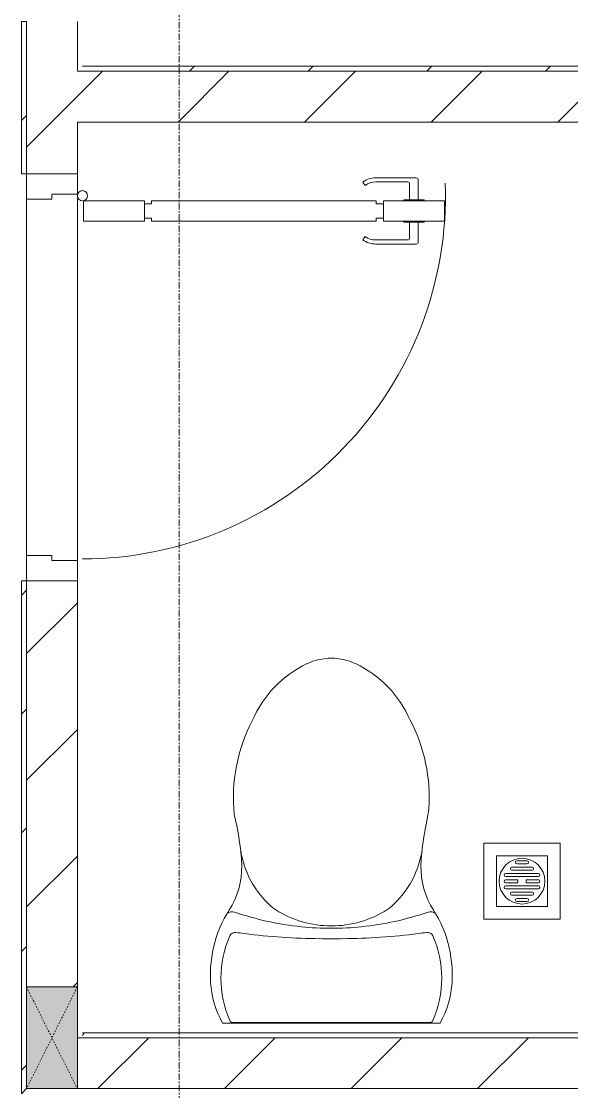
# Model space of a CAD drawing. Header units: millimetres. Extents: x 5356 to 209803, y -16346 to 109894.
# Drawn here: x 111743 to 112825, y 56631 to 58735 of the extents above; entities that cross this region are included whole.
import ezdxf

# ---------------------------------------------------------------- set-up
doc = ezdxf.new("R2010")
doc.units = ezdxf.units.MM
doc.linetypes.add('Dash', pattern=[6, 3, -3])
doc.linetypes.add('Grid Line', pattern=[22.225, 12.7, -3.175, 3.175, -3.175])
for name, color, linetype, lineweight in [('0-1', 7, 'Continuous', 5), ('A-DETL-GENF-1', 9, 'Continuous', 9), ('A-DOOR-1', 9, 'Continuous', 9), ('A-FLOR-1', 9, 'Continuous', 9), ('A-FLOR-HRAL-1', 9, 'Continuous', 9), ('A-WALL-1', 253, 'Continuous', 18), ('A-WALL-2', 9, 'Continuous', 9), ('A-WALL-PATT-1', 10, 'Continuous', 9), ('A-WALL-PATT-2', 9, 'Continuous', 9), ('I-WALL-1', 253, 'Continuous', 18), ('M-EQPM-1', 9, 'Continuous', 9), ('P-SANR-FIXT-1', 9, 'Continuous', 9), ('S-COLS-2', 253, 'Continuous', 18), ('S-COLS-3', 9, 'Continuous', 9), ('S-COLS-HDLN-1', 9, 'Dash', 9), ('S-GRID-1', 1, 'Grid Line', 9)]:
    doc.layers.add(name, color=color, linetype=linetype, lineweight=lineweight)
pattern_1 = [(45, (0, 0), (-124.4508, 124.4508), [])]
pattern_2 = [(45, (0, 0), (-116.67262, 116.67262), [])]

# ---------------------------------------------------------------- blocks, each defined once
blk = doc.blocks.new('DOOR_CW_01 CANH MO-PANEL KINH - DIG_02-800x2200-CỬA NHÔM KÍNH-400864-TKCS_MB ĐỊNH VỊ MỐC TỌA ĐỘ CÔNG TRÌNH')
at = {"layer": 'A-DETL-GENF-1'}
for p, q in [((-347, 772), (-307, 772)), ((-347, 652), (-347, 772)), ((-307, 772), (-307, 652)), ((-392, 637), (-392, 716.5)), ((-349, 720.5), (-388, 720.5)), ((-349, 731.8), (-347, 731.8)), ((-349, 692.2), (-349, 731.8)), ((-347, 692.2), (-347, 731.8)), ((-307, 692.2), (-307, 731.8)), ((-305, 731.8), (-307, 731.8)), ((-305, 692.2), (-305, 731.8)), ((-305, 720.5), (-266, 720.5)), ((-262, 637), (-262, 716.5)), ((-384, 699.5), (-384, 637)), ((-349, 703.5), (-380, 703.5)), ((-305, 703.5), (-274, 703.5)), ((-270, 699.5), (-270, 637)), ((-347, 692.2), (-349, 692.2)), ((-307, 692.2), (-305, 692.2)), ((-307, 652), (-347, 652)), ((-347, 638), (-341, 638)), ((-347, 638), (-347, 196)), ((-313, 652), (-341, 652)), ((-341, 652), (-341, 638)), ((-313, 638), (-313, 652)), ((-307, 638), (-313, 638)), ((-307, 196), (-307, 638)), ((-383.9, 611.2), (-377.3, 615.8)), ((-270.1, 611.2), (-276.7, 615.8)), ((-347, 196), (-341, 196)), ((-341, 196), (-341, 182)), ((-307, 196), (-313, 196)), ((-313, 182), (-313, 196)), ((-307, 182), (-347, 182)), ((-347, 182), (-347, 62)), ((-341, 182), (-313, 182)), ((-307, 62), (-307, 182)), ((-347, 62), (-307, 62))]:
    blk.add_line(p, q, dxfattribs=at)
blk.add_circle((-357, 60), 10, dxfattribs=at)
for centre, radius, start, end in [((-357, 60), 714, 360, 92), ((-388, 716.5), 4, 90, 180), ((-266, 716.5), 4, 0, 90), ((-380, 699.5), 4, 90, 180), ((-274, 699.5), 4, 0, 90), ((-347, 637), 45, 180, 215), ((-347, 637), 37, 180, 215), ((-307, 637), 37, 325, 0), ((-307, 637), 45, 325, 0)]:
    blk.add_arc(centre, radius, start, end, dxfattribs=at)
at = {"layer": 'A-DOOR-1'}
for p, q in [((-360, 50), (-400, 50)), ((-400, 50), (-400, -50)), ((-360, 0), (-360, 50)), ((-357, 50), (-332, 50)), ((400, 50), (360, 50)), ((360, 50), (360, 0)), ((400, -50), (400, 50)), ((-350, 0), (-360, 0)), ((-350, -50), (-350, 0)), ((360, 0), (350, 0)), ((350, 0), (350, -50)), ((-400, -50), (-350, -50)), ((350, -50), (400, -50))]:
    blk.add_line(p, q, dxfattribs=at)
blk = doc.blocks.new('TOILET - TOILET-400871-TKCS_MB ĐỊNH VỊ MỐC TỌA ĐỘ CÔNG TRÌNH')
at = {"layer": 'P-SANR-FIXT-1'}
for p, q in [((-171.7, 330.3), (-178.6, 355.5)), ((171.7, 330.3), (178.6, 355.5)), ((214.2, 19), (-214.2, 19)), ((194, 19.9), (-194, 19.9))]:
    blk.add_line(p, q, dxfattribs=at)
for centre, radius, start, end in [((45.1, 528.6), 217.6, 115.2282, 156.7784), ((0, 624.4), 111.7, 64.7718, 115.2282), ((-45.1, 528.6), 217.6, 23.2216, 64.7718), ((137.1, 461.2), 329.8, 152.3122, 185.6513), ((-137.1, 461.2), 329.8, 356.3165, 27.6878), ((-719.2, 297.5), 544.3, 4.5441, 13.9464), ((-1948.3, 805.1), 2171.2, 349.1051, 350.319), ((719.2, 297.5), 544.3, 169.7121, 175.4559), ((-343.5, 327.4), 167.3, 332.62, 4.5441), ((343.5, 327.4), 167.3, 175.4559, 207.38), ((-0.4, 384), 179.5, 197.4036, 232.5964), ((0.4, 384), 179.5, 307.4036, 342.5964), ((-4, 115.7), 233.6, 144.7853, 164.7039), ((-195, 224.1), 13.8, 71.0073, 129.3276), ((0.6, 792.1), 586.9, 251.0073, 264.1678), ((0, 416), 206.1, 237.9268, 270), ((0, 416), 206.1, 270, 302.0732), ((-0.6, 792.1), 586.9, 275.8322, 288.9927), ((195, 224.1), 13.8, 50.6724, 108.9927), ((4, 115.7), 233.6, 15.2961, 35.2147), ((-9.8, 107.2), 207.3, 156.2862, 203.7138), ((-189.1, 185.5), 11.7, 82.4212, 154.5895), ((178.9, 2951.3), 2778.4, 262.4212, 262.7649), ((-14.3, 1400.4), 1215.6, 262.593, 269.6026), ((0, 786.7), 581.5, 264.1678, 275.8322), ((14.3, 1400.4), 1215.6, 270.3974, 277.407), ((-178.9, 2951.3), 2778.4, 277.2351, 277.5788), ((189.1, 185.5), 11.7, 25.4105, 97.5788), ((9.8, 107.2), 207.3, 336.2862, 23.7138), ((1.9, 114.1), 239.7, 164.7039, 183.5487), ((0, 3462.8), 3278, 269.6026, 270.3974), ((-1.9, 114.1), 239.7, 356.4513, 15.2961), ((-46.1, 111.1), 191.6, 183.5487, 208.7191), ((46.1, 111.1), 191.6, 331.2809, 356.4513), ((-193.7, 26.4), 6.48, 203.7138, 267.6832), ((193.7, 26.4), 6.48, 272.3168, 336.2862)]:
    blk.add_arc(centre, radius, start, end, dxfattribs=at)
blk = doc.blocks.new('THU NUOC - THU NUOC-V61-TKCS_MB ĐỊNH VỊ MỐC TỌA ĐỘ CÔNG TRÌNH')
at = {"layer": 'M-EQPM-1'}
for p, q in [((-66.3, -70.6), (-66.3, 79.4)), ((-66.3, 79.4), (83.7, 79.4)), ((83.7, 79.4), (83.7, -70.6)), ((58.7, 54.4), (-41.3, 54.4)), ((-41.3, 54.4), (-41.3, -45.6)), ((-1.1, 44.5), (18.5, 44.5)), ((58.7, -45.6), (58.7, 54.4)), ((-11, 32.1), (28.5, 32.1)), ((28.5, 26.1), (-11, 26.1)), ((18.5, 38.5), (-1.1, 38.5)), ((-23.3, 19.6), (40.9, 19.6)), ((40.9, 13.6), (-23.3, 13.6)), ((-23.3, 7.2), (0.7, 7.2)), ((0.7, 1.2), (-23.3, 1.2)), ((0.7, 7.2), (0.7, 1.2)), ((16.7, 1.2), (16.7, 7.2)), ((16.7, 7.2), (40.9, 7.2)), ((40.9, 1.2), (16.7, 1.2)), ((-23.3, -4.8), (40.9, -4.8)), ((40.9, -10.8), (-23.3, -10.8)), ((-11, -17.3), (28.5, -17.3)), ((28.5, -23.3), (-11, -23.3)), ((-1.1, -29.6), (18.5, -29.6)), ((18.5, -35.6), (-1.1, -35.6)), ((-41.3, -45.6), (58.7, -45.6)), ((83.7, -70.6), (-66.3, -70.6))]:
    blk.add_line(p, q, dxfattribs=at)
for centre, radius, start, end in [((8.7, 4.4), 45, 0, 180), ((8.7, 4.4), 45, 360, 180), ((-1.1, 41.5), 3, 90, 270), ((18.5, 41.5), 3, 270, 90), ((-11, 29.1), 3, 90, 270), ((28.5, 29.1), 3, 270, 90), ((8.7, 4.4), 45, 180, 0), ((8.7, 4.4), 45, 180, 360), ((-23.3, 16.6), 3, 90, 270), ((-23.3, 4.2), 3, 90, 270), ((40.9, 16.6), 3, 270, 90), ((40.9, 4.2), 3, 270, 90), ((-23.3, -7.8), 3, 90, 270), ((-11, -20.3), 3, 90, 270), ((28.5, -20.3), 3, 270, 90), ((40.9, -7.8), 3, 270, 90), ((-1.1, -32.6), 3, 90, 270), ((18.5, -32.6), 3, 270, 90)]:
    blk.add_arc(centre, radius, start, end, dxfattribs=at)
blk = doc.blocks.new('G1_SOF - BO TRU - 100x200-V63-TKCS_MB ĐỊNH VỊ MỐC TỌA ĐỘ CÔNG TRÌNH')
at = {"layer": 'S-COLS-3'}
blk.add_hatch(color=256, dxfattribs=at).paths.add_polyline_path([(50, -100), (50, 100), (-50, 100), (-50, -100)])
at = {"layer": 'S-COLS-2'}
for p, q in [((50, 100), (-50, 100)), ((-50, 100), (-50, -100)), ((50, -100), (50, 100)), ((-50, -100), (50, -100))]:
    blk.add_line(p, q, dxfattribs=at)
at = {"layer": 'S-COLS-HDLN-1'}
for p, q in [((50, 100), (-50, -100)), ((-50, 100), (50, -100))]:
    blk.add_line(p, q, dxfattribs=at)
blk = doc.blocks.new('Railing - Railing-964293-TKCS_MB ĐỊNH VỊ MỐC TỌA ĐỘ CÔNG TRÌNH')
at = {"layer": 'A-FLOR-HRAL-1'}
for p, q in [((88834.1, 47376.2), (88834.1, 47366.2)), ((88834.1, 47366.2), (88844, 47376.2))]:
    blk.add_line(p, q, dxfattribs=at)
blk = doc.blocks.new('NCV_TKTC_TANG 1_rvt-1-TKCS_MB ĐỊNH VỊ MỐC TỌA ĐỘ CÔNG TRÌNH')
at = {"layer": 'A-WALL-PATT-1'}
h = blk.add_hatch(dxfattribs=at)
h.set_pattern_fill('FP_2', color=256, style=0, pattern_type=2)
h.set_pattern_definition(pattern_1)
h.paths.add_polyline_path([(111841.4, 56836.9), (111852.6, 56836.9), (111852.6, 57635.3), (111752.6, 57635.3), (111752.6, 56836.9)])
h.paths.add_polyline_path([(111852.6, 58435.3), (111852.6, 58734.9), (111752.6, 58734.9), (111752.6, 58435.3), (111802.6, 58435.3)])
h.paths.add_polyline_path([(111852.6, 59634.9), (111852.6, 59936.9), (111752.6, 59936.9), (111752.6, 59634.9), (111802.6, 59634.9)])
h.paths.add_polyline_path([(111852.6, 60136.9), (111852.6, 61636.9), (111752.6, 61636.9), (111752.6, 60136.9), (111758.3, 60136.9)])
h = blk.add_hatch(dxfattribs=at)
h.set_pattern_fill('FP_2', color=256, style=0, pattern_type=2)
h.set_pattern_definition(pattern_1)
h.paths.add_polyline_path([(113387.6, 58536.9), (113802.6, 58536.9), (113802.6, 58636.9), (111852.6, 58636.9), (111852.6, 58536.9), (113085, 58536.9)])
h = blk.add_hatch(dxfattribs=at)
h.set_pattern_fill('FP_4', color=256, style=0, pattern_type=2)
h.set_pattern_definition([(0, (0, 0), (894.08, 223.52), [73.762, -596.798, 73.762, -596.798, -3576.32]), (0, (0, 0), (894.08, 223.52), [-1341.12, 73.762, -1267.358, 73.762, -596.798, -1564.64]), (0, (0, 0), (894.08, 223.52), [-3352.8, 73.762, -373.278, 73.762, -1043.838]), (120, (335.28, 111.76), (-640.614, 662.536), [73.762, -596.798, 73.762, -4173.118]), (120, (335.28, 111.76), (-640.614, 662.536), [-744.322, -596.798, 73.762, -1267.358, -2235.2]), (120, (335.28, 111.76), (-640.614, 662.536), [-2682.24, 73.762, -596.798, 73.762, -1490.878]), (120, (335.28, 111.76), (-640.614, 662.536), [-3426.562, -373.278, 73.762, -1043.838]), (240, (447.04, 558.8), (-253.466, -886.056), [73.762, -596.798, 73.762, -4173.118]), (240, (447.04, 558.8), (-253.466, -886.056), [-744.322, -596.798, 73.762, -1267.358, -2235.2]), (240, (447.04, 558.8), (-253.466, -886.056), [-2682.24, 73.762, -596.798, 73.762, -1490.878]), (240, (447.04, 558.8), (-253.466, -886.056), [-3426.562, -373.278, 73.762, -1043.838])])
h.paths.add_polyline_path([(113085, 56736.9), (114152.6, 56736.9), (114152.6, 56746.9), (111862.6, 56746.9), (111862.6, 56736.9), (112479.8, 56736.9)])
h = blk.add_hatch(dxfattribs=at)
h.set_pattern_fill('FP_2', color=256, style=0, pattern_type=2)
h.set_pattern_definition(pattern_1)
h.paths.add_polyline_path([(116111.1, 56636.9), (116252.6, 56636.9), (116252.6, 56736.9), (114252.6, 56736.9), (114252.6, 56636.9), (115808.5, 56636.9)])
h.paths.add_polyline_path([(114152.6, 56636.9), (114152.6, 56736.9), (111852.6, 56736.9), (111852.6, 56636.9), (113690.2, 56636.9)])
at = {"layer": 'A-WALL-PATT-2'}
h = blk.add_hatch(dxfattribs=at)
h.set_pattern_fill('FP_3', color=256, style=0, pattern_type=2)
h.set_pattern_definition(pattern_2)
h.paths.add_polyline_path([(111752.6, 56636.9), (111752.6, 57635.3), (111742.6, 57635.3), (111742.6, 56636.9)])
h.paths.add_polyline_path([(111742.6, 58435.3), (111752.6, 58435.3), (111752.6, 58734.9), (111742.6, 58734.9), (111742.6, 58443.3)])
h.paths.add_polyline_path([(111742.6, 59634.9), (111752.6, 59634.9), (111752.6, 59936.9), (111742.6, 59936.9), (111742.6, 59642.9)])
h = blk.add_hatch(dxfattribs=at)
h.set_pattern_fill('FP_3', color=256, style=0, pattern_type=2)
h.set_pattern_definition(pattern_2)
h.paths.add_polyline_path([(116252.6, 58636.9), (116252.6, 58646.9), (116152.6, 58646.9), (116152.6, 58636.9)])
h.paths.add_polyline_path([(114252.6, 58636.9), (115352.6, 58636.9), (115352.6, 58646.9), (111852.6, 58646.9), (111852.6, 58636.9), (111874.6, 58636.9)])
at = {"layer": 'A-FLOR-1'}
for p, q in [((111752.6, 57685.3), (111752.6, 58385.3)), ((111752.6, 58385.3), (111752.6, 57685.3)), ((111852.6, 57675.3), (111852.6, 58395.3))]:
    blk.add_line(p, q, dxfattribs=at)
at = {"layer": 'A-WALL-1'}
for p, q in [((111852.6, 58636.9), (111852.6, 58646.9)), ((113802.6, 58636.9), (111852.6, 58636.9)), ((111852.6, 58526.9), (111852.6, 58536.9)), ((111852.6, 58536.9), (113802.6, 58536.9)), ((114152.6, 56736.9), (111852.6, 56736.9)), ((111852.6, 56636.9), (114152.6, 56636.9))]:
    blk.add_line(p, q, dxfattribs=at)
at = {"layer": 'A-WALL-2'}
for p, q in [((111752.6, 58734.9), (111752.6, 58435.3)), ((111752.6, 58435.3), (111752.6, 58734.9)), ((111852.6, 58646.9), (111852.6, 58734.9)), ((111852.6, 58435.3), (111852.6, 58526.9)), ((111752.6, 57685.3), (111752.6, 58385.3)), ((111752.6, 57635.3), (111752.6, 56836.9)), ((111752.6, 56836.9), (111752.6, 57635.3)), ((111852.6, 56836.9), (111852.6, 57635.3))]:
    blk.add_line(p, q, dxfattribs=at)
at = {"layer": 'I-WALL-1'}
for p, q in [((111752.6, 58734.9), (111742.6, 58734.9)), ((111742.6, 58734.9), (111742.6, 58435.3)), ((111852.6, 58646.9), (111852.6, 58636.9)), ((111852.6, 58636.9), (114252.6, 58636.9)), ((115352.6, 58646.9), (111862.6, 58646.9)), ((111742.6, 58435.3), (111752.6, 58435.3)), ((111752.6, 57635.3), (111742.6, 57635.3)), ((111742.6, 57635.3), (111742.6, 56636.9)), ((114142.6, 56746.9), (111862.6, 56746.9)), ((111862.6, 56736.9), (114152.6, 56736.9))]:
    blk.add_line(p, q, dxfattribs=at)
at = {"layer": 'A-DOOR-1', "rotation": 269.999999999999}
blk.add_blockref('DOOR_CW_01 CANH MO-PANEL KINH - DIG_02-800x2200-CỬA NHÔM KÍNH-400864-TKCS_MB ĐỊNH VỊ MỐC TỌA ĐỘ CÔNG TRÌNH', (111802.6, 58035.3), dxfattribs=at)
at = {"layer": 'A-FLOR-HRAL-1'}
blk.add_blockref('Railing - Railing-964293-TKCS_MB ĐỊNH VỊ MỐC TỌA ĐỘ CÔNG TRÌNH', (22908.5, 9260.7), dxfattribs=at)
at = {"layer": 'M-EQPM-1'}
blk.add_blockref('THU NUOC - THU NUOC-V61-TKCS_MB ĐỊNH VỊ MỐC TỌA ĐỘ CÔNG TRÌNH', (112718.4, 57040.4), dxfattribs=at)
at = {"layer": 'P-SANR-FIXT-1'}
blk.add_blockref('TOILET - TOILET-400871-TKCS_MB ĐỊNH VỊ MỐC TỌA ĐỘ CÔNG TRÌNH', (112352.1, 56746.9), dxfattribs=at)
at = {"layer": 'S-COLS-3'}
blk.add_blockref('G1_SOF - BO TRU - 100x200-V63-TKCS_MB ĐỊNH VỊ MỐC TỌA ĐỘ CÔNG TRÌNH', (111802.6, 56736.9), dxfattribs=at)

msp = doc.modelspace()

# ---------------------------------------------------------------- linework, layer by layer
at = {"layer": 'S-GRID-1'}
msp.add_line((112052.6, 20960.6), (112052.6, 80482.7), dxfattribs=at)

# ---------------------------------------------------------------- block references
at = {"layer": '0-1'}
msp.add_blockref('NCV_TKTC_TANG 1_rvt-1-TKCS_MB ĐỊNH VỊ MỐC TỌA ĐỘ CÔNG TRÌNH', (0, 0), dxfattribs=at)

doc.saveas('drawing.dxf')
